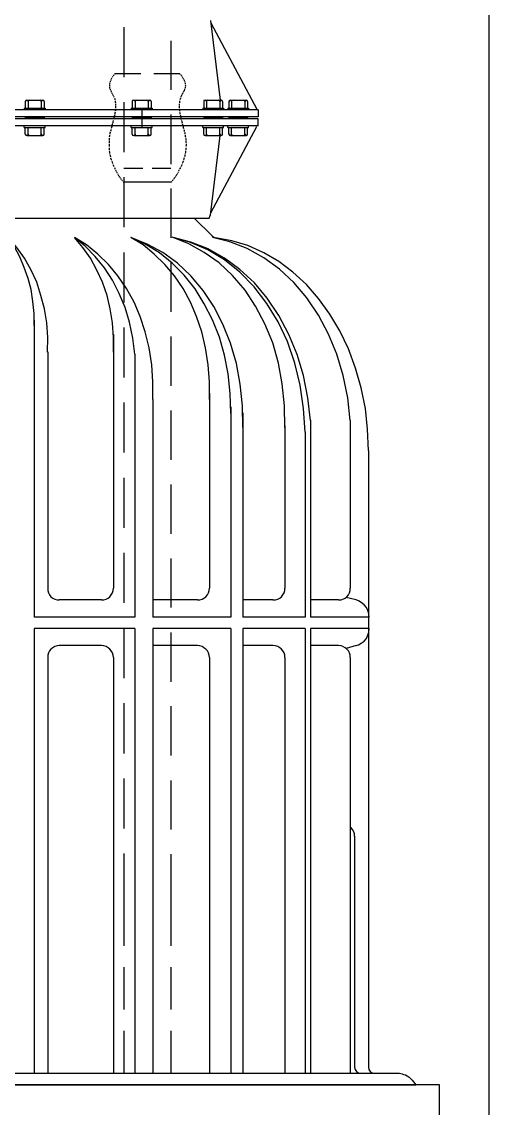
# Model space of a CAD drawing. Header units: inches. Extents: x -1698 to -1559, y -917 to -744.
# Drawn here: x -1641.35 to -1621.63, y -871.09 to -825.26 of the extents above; entities that cross this region are included whole.
import ezdxf

# ---------------------------------------------------------------- set-up
doc = ezdxf.new("R2010")
doc.units = ezdxf.units.IN
doc.layers.add('DH152', color=7, linetype='CONTINUOUS')

msp = doc.modelspace()

# ---------------------------------------------------------------- linework, layer by layer
at = {"layer": 'DH152', "color": 7}
for points in [[(-1621.62512, -880.61661), (-1621.62512, -799.51517)], [(-1633.39092, -825.21309), (-1632.98474, -828.57088)], [(-1633.37738, -825.30787), (-1631.4277, -828.94999)], [(-1637.04658, -825.48388), (-1637.04658, -827.59604)], [(-1635.05628, -826.06608), (-1635.05628, -828.13762)], [(-1637.58816, -827.70435), (-1637.58816, -827.73143), (-1637.58816, -827.73143), (-1637.6017, -827.75851)], [(-1637.54754, -827.63666), (-1637.56108, -827.6502), (-1637.56108, -827.6502), (-1637.57462, -827.67728)], [(-1637.50692, -827.56896), (-1637.52046, -827.5825), (-1637.52046, -827.5825), (-1637.534, -827.60958)], [(-1637.45276, -827.50126), (-1637.4663, -827.5148), (-1637.49338, -827.54188)], [(-1637.42568, -827.46064), (-1637.43922, -827.48772)], [(-1636.32899, -827.46064), (-1637.42568, -827.46064)], [(-1634.67717, -827.46064), (-1635.77387, -827.46064)], [(-1634.67717, -827.46064), (-1634.66363, -827.48772)], [(-1634.63655, -827.50126), (-1634.62301, -827.5148), (-1634.62301, -827.5148), (-1634.60947, -827.54188)], [(-1634.59593, -827.56896), (-1634.58239, -827.5825), (-1634.58239, -827.5825), (-1634.56886, -827.60958)], [(-1634.55532, -827.63666), (-1634.54178, -827.6502), (-1634.52824, -827.67728)], [(-1634.5147, -827.70435), (-1634.50116, -827.73143), (-1634.50116, -827.73143), (-1634.50116, -827.75851)], [(-1637.62878, -827.85329), (-1637.64232, -827.88037), (-1637.64232, -827.88037), (-1637.64232, -827.89391)], [(-1637.64232, -827.92099), (-1637.64232, -827.94806), (-1637.64232, -827.94806), (-1637.64232, -827.97514)], [(-1637.64232, -828.00222), (-1637.64232, -828.0293), (-1637.64232, -828.0293), (-1637.64232, -828.04284)], [(-1637.64232, -828.05638), (-1637.62878, -828.06992), (-1637.62878, -828.08346)], [(-1637.61524, -827.77205), (-1637.61524, -827.79913), (-1637.62878, -827.82621)], [(-1637.61524, -828.11054), (-1637.61524, -828.12408), (-1637.61524, -828.12408), (-1637.61524, -828.13762)], [(-1637.6017, -828.15116), (-1637.58816, -828.17824), (-1637.58816, -828.17824), (-1637.58816, -828.19178)], [(-1637.57462, -828.20531), (-1637.57462, -828.21885), (-1637.57462, -828.21885), (-1637.56108, -828.23239)], [(-1634.5147, -828.20531), (-1634.52824, -828.21885), (-1634.52824, -828.21885), (-1634.54178, -828.23239)], [(-1634.50116, -828.15116), (-1634.50116, -828.17824), (-1634.50116, -828.17824), (-1634.5147, -828.19178)], [(-1634.48762, -827.77205), (-1634.47408, -827.79913), (-1634.47408, -827.79913), (-1634.47408, -827.82621)], [(-1634.47408, -828.11054), (-1634.48762, -828.12408), (-1634.48762, -828.12408), (-1634.48762, -828.13762)], [(-1634.46054, -828.05638), (-1634.46054, -828.06992), (-1634.46054, -828.06992), (-1634.47408, -828.08346)], [(-1634.46054, -827.85329), (-1634.46054, -827.88037), (-1634.46054, -827.88037), (-1634.46054, -827.89391)], [(-1634.46054, -827.92099), (-1634.447, -827.94806), (-1634.447, -827.94806), (-1634.447, -827.97514)], [(-1634.46054, -828.00222), (-1634.46054, -828.0293), (-1634.46054, -828.0293), (-1634.46054, -828.04284)], [(-1641.1355, -828.57088), (-1641.17612, -828.58442), (-1641.2032, -828.62504)], [(-1641.2032, -828.62504), (-1641.2032, -828.90937)], [(-1641.1355, -828.57088), (-1640.45853, -828.57088)], [(-1641.01364, -828.57088), (-1641.0678, -828.58442), (-1641.08134, -828.62504), (-1641.08134, -828.62504), (-1641.09488, -828.58442), (-1641.1355, -828.57088)], [(-1641.08134, -828.62504), (-1641.08134, -828.90937)], [(-1640.40437, -828.62504), (-1640.40437, -828.62504), (-1640.41791, -828.58442), (-1640.45853, -828.57088), (-1640.49914, -828.58442), (-1640.52622, -828.62504), (-1640.52622, -828.62504), (-1640.53976, -828.58442), (-1640.58038, -828.57088)], [(-1640.52622, -828.62504), (-1640.52622, -828.90937)], [(-1640.40437, -828.62504), (-1640.40437, -828.90937)], [(-1637.54754, -828.25947), (-1637.54754, -828.27301), (-1637.54754, -828.27301), (-1637.534, -828.28655)], [(-1637.52046, -828.30009), (-1637.52046, -828.31363), (-1637.52046, -828.31363), (-1637.50692, -828.32717)], [(-1637.50692, -828.35425), (-1637.49338, -828.36779), (-1637.47984, -828.38133)], [(-1637.47984, -828.39487), (-1637.4663, -828.42195), (-1637.45276, -828.44903)], [(-1637.43922, -828.48964), (-1637.42568, -828.53026), (-1637.42568, -828.53026), (-1637.42568, -828.55734)], [(-1637.41214, -828.59796), (-1637.41214, -828.63858), (-1637.39861, -828.6792)], [(-1637.04658, -828.65212), (-1637.04658, -830.76428)], [(-1636.62686, -828.57088), (-1636.68101, -828.58442), (-1636.69455, -828.62504)], [(-1636.69455, -828.62504), (-1636.69455, -828.90937)], [(-1636.62686, -828.57088), (-1635.94988, -828.57088)], [(-1636.51854, -828.57088), (-1636.55916, -828.58442), (-1636.5727, -828.62504), (-1636.5727, -828.62504), (-1636.58624, -828.58442), (-1636.62686, -828.57088)], [(-1636.5727, -828.62504), (-1636.5727, -828.90937)], [(-1635.89572, -828.62504), (-1635.89572, -828.62504), (-1635.90926, -828.58442), (-1635.94988, -828.57088), (-1635.9905, -828.58442), (-1636.01758, -828.62504), (-1636.01758, -828.62504), (-1636.03112, -828.58442), (-1636.07174, -828.57088)], [(-1636.01758, -828.62504), (-1636.01758, -828.90937)], [(-1635.89572, -828.62504), (-1635.89572, -828.90937)], [(-1634.69071, -828.59796), (-1634.69071, -828.63858), (-1634.69071, -828.63858), (-1634.69071, -828.6792)], [(-1634.65009, -828.48964), (-1634.66363, -828.53026), (-1634.66363, -828.53026), (-1634.67717, -828.55734)], [(-1634.62301, -828.39487), (-1634.63655, -828.42195), (-1634.63655, -828.44903)], [(-1634.59593, -828.35425), (-1634.60947, -828.36779), (-1634.60947, -828.36779), (-1634.60947, -828.38133)], [(-1634.56886, -828.30009), (-1634.58239, -828.31363), (-1634.58239, -828.31363), (-1634.59593, -828.32717)], [(-1634.54178, -828.25947), (-1634.55532, -828.27301), (-1634.55532, -828.27301), (-1634.56886, -828.28655)], [(-1633.60755, -828.57088), (-1633.66171, -828.58442), (-1633.67525, -828.62504)], [(-1633.67525, -828.62504), (-1633.67525, -828.90937)], [(-1633.55339, -828.62504), (-1633.55339, -828.62504), (-1633.56693, -828.58442), (-1633.60755, -828.57088)], [(-1633.60755, -828.57088), (-1632.93058, -828.57088)], [(-1633.49924, -828.57088), (-1633.53986, -828.58442), (-1633.55339, -828.62504)], [(-1633.55339, -828.62504), (-1633.55339, -828.90937)], [(-1632.99828, -828.62504), (-1632.99828, -828.62504), (-1633.01182, -828.58442), (-1633.05243, -828.57088)], [(-1632.87642, -828.62504), (-1632.87642, -828.62504), (-1632.88996, -828.58442), (-1632.93058, -828.57088), (-1632.9712, -828.58442), (-1632.99828, -828.62504), (-1632.99828, -828.90937)], [(-1632.87642, -828.62504), (-1632.87642, -828.90937)], [(-1632.55147, -828.57088), (-1632.59209, -828.58442), (-1632.61917, -828.62504)], [(-1632.61917, -828.62504), (-1632.61917, -828.90937)], [(-1632.55147, -828.57088), (-1631.8745, -828.57088)], [(-1632.42962, -828.57088), (-1632.48378, -828.58442), (-1632.49732, -828.62504), (-1632.49732, -828.62504), (-1632.51086, -828.58442), (-1632.55147, -828.57088)], [(-1632.49732, -828.62504), (-1632.49732, -828.90937)], [(-1631.82034, -828.62504), (-1631.82034, -828.62504), (-1631.83388, -828.58442), (-1631.8745, -828.57088), (-1631.91512, -828.58442), (-1631.9422, -828.62504), (-1631.9422, -828.62504), (-1631.95574, -828.58442), (-1631.99636, -828.57088)], [(-1631.9422, -828.62504), (-1631.9422, -828.90937)], [(-1631.82034, -828.62504), (-1631.82034, -828.90937)], [(-1631.37354, -828.97706), (-1660.87605, -828.97706)], [(-1641.24382, -828.90937), (-1640.36375, -828.90937)], [(-1641.24382, -828.90937), (-1641.24382, -828.97706)], [(-1640.36375, -828.90937), (-1640.36375, -828.97706)], [(-1637.41214, -829.07184), (-1637.42568, -829.11246), (-1637.42568, -829.15308)], [(-1637.39861, -828.94999), (-1637.39861, -828.9906), (-1637.39861, -828.9906), (-1637.41214, -829.03122)], [(-1637.39861, -828.71981), (-1637.39861, -828.74689), (-1637.39861, -828.78751)], [(-1637.39861, -828.82813), (-1637.39861, -828.86875), (-1637.39861, -828.86875), (-1637.39861, -828.90937)], [(-1636.73517, -828.90937), (-1635.85511, -828.90937)], [(-1636.73517, -828.90937), (-1636.73517, -828.97706)], [(-1636.28837, -828.89583), (-1636.28837, -829.26139)], [(-1635.85511, -828.90937), (-1635.85511, -828.97706)], [(-1634.70425, -828.71981), (-1634.70425, -828.74689), (-1634.70425, -828.74689), (-1634.70425, -828.78751)], [(-1634.70425, -828.82813), (-1634.70425, -828.86875), (-1634.70425, -828.86875), (-1634.70425, -828.90937)], [(-1634.70425, -828.94999), (-1634.69071, -828.9906), (-1634.69071, -829.03122)], [(-1634.69071, -829.07184), (-1634.67717, -829.11246), (-1634.67717, -829.11246), (-1634.67717, -829.15308)], [(-1633.71587, -828.90937), (-1633.71587, -828.97706)], [(-1633.71587, -828.90937), (-1632.8358, -828.90937)], [(-1632.8358, -828.90937), (-1632.8358, -828.97706)], [(-1632.65979, -828.90937), (-1631.77972, -828.90937)], [(-1632.65979, -828.90937), (-1632.65979, -828.97706)], [(-1631.77972, -828.90937), (-1631.77972, -828.97706)], [(-1631.37354, -828.97706), (-1631.37354, -829.27493)], [(-1639.13166, -829.27493), (-1653.11793, -829.27493), (-1660.87605, -829.27493)], [(-1639.13166, -829.35617), (-1653.11793, -829.35617)], [(-1641.2032, -829.27493), (-1641.2032, -829.35617)], [(-1641.2032, -829.31555), (-1640.40437, -829.31555)], [(-1640.40437, -829.27493), (-1640.40437, -829.35617)], [(-1631.37354, -829.27493), (-1639.11812, -829.27493)], [(-1631.37354, -829.35617), (-1639.11812, -829.35617)], [(-1637.52046, -829.55926), (-1637.534, -829.59988), (-1637.54754, -829.6405)], [(-1637.49338, -829.42387), (-1637.50692, -829.47803), (-1637.50692, -829.47803), (-1637.50692, -829.51864)], [(-1637.4663, -829.30201), (-1637.4663, -829.34263), (-1637.4663, -829.34263), (-1637.47984, -829.38325)], [(-1637.43922, -829.1937), (-1637.43922, -829.22078), (-1637.43922, -829.22078), (-1637.45276, -829.26139)], [(-1636.69455, -829.27493), (-1636.69455, -829.35617)], [(-1635.89572, -829.31555), (-1636.69455, -829.31555)], [(-1636.28837, -829.28847), (-1636.28837, -829.34263)], [(-1636.28837, -829.36971), (-1636.28837, -829.73528)], [(-1635.89572, -829.27493), (-1635.89572, -829.35617)], [(-1635.05628, -829.18016), (-1635.05628, -831.26524)], [(-1634.66363, -829.1937), (-1634.65009, -829.22078), (-1634.65009, -829.22078), (-1634.65009, -829.26139)], [(-1634.63655, -829.30201), (-1634.63655, -829.34263), (-1634.63655, -829.34263), (-1634.62301, -829.38325)], [(-1634.60947, -829.42387), (-1634.59593, -829.47803), (-1634.59593, -829.47803), (-1634.58239, -829.51864)], [(-1634.58239, -829.55926), (-1634.56886, -829.59988), (-1634.56886, -829.59988), (-1634.55532, -829.6405)], [(-1633.67525, -829.27493), (-1633.67525, -829.35617)], [(-1633.67525, -829.31555), (-1632.87642, -829.31555)], [(-1632.87642, -829.27493), (-1632.87642, -829.35617)], [(-1632.61917, -829.27493), (-1632.61917, -829.35617)], [(-1631.82034, -829.31555), (-1632.61917, -829.31555)], [(-1631.82034, -829.27493), (-1631.82034, -829.35617)], [(-1631.37354, -829.65404), (-1631.37354, -829.35617)], [(-1631.37354, -829.65404), (-1660.87605, -829.65404)], [(-1641.24382, -829.72174), (-1641.24382, -829.65404)], [(-1641.24382, -829.72174), (-1640.36375, -829.72174)], [(-1641.2032, -830.00606), (-1641.2032, -829.72174)], [(-1641.2032, -830.00606), (-1641.2032, -830.00606), (-1641.17612, -830.04668), (-1641.1355, -830.06022), (-1641.09488, -830.04668), (-1641.08134, -830.00606)], [(-1641.08134, -830.00606), (-1641.08134, -829.72174)], [(-1641.08134, -830.00606), (-1641.08134, -830.00606), (-1641.0678, -830.04668), (-1641.01364, -830.06022)], [(-1640.58038, -830.06022), (-1640.53976, -830.04668), (-1640.52622, -830.00606), (-1640.49914, -830.04668), (-1640.45853, -830.06022), (-1640.41791, -830.04668), (-1640.40437, -830.00606)], [(-1640.52622, -830.00606), (-1640.52622, -829.72174)], [(-1640.40437, -830.00606), (-1640.40437, -829.72174)], [(-1640.36375, -829.72174), (-1640.36375, -829.65404)], [(-1637.61524, -829.92483), (-1637.62878, -829.96545), (-1637.62878, -829.96545), (-1637.62878, -830.00606)], [(-1637.58816, -829.80297), (-1637.58816, -829.84359), (-1637.58816, -829.84359), (-1637.6017, -829.88421)], [(-1637.54754, -829.68112), (-1637.56108, -829.72174), (-1637.57462, -829.76235)], [(-1636.73517, -829.72174), (-1636.73517, -829.65404)], [(-1636.73517, -829.72174), (-1635.85511, -829.72174)], [(-1636.69455, -830.00606), (-1636.69455, -829.72174)], [(-1636.69455, -830.00606), (-1636.69455, -830.00606), (-1636.68101, -830.04668), (-1636.62686, -830.06022), (-1636.58624, -830.04668), (-1636.5727, -830.00606)], [(-1636.5727, -830.00606), (-1636.5727, -829.72174)], [(-1636.5727, -830.00606), (-1636.5727, -830.00606), (-1636.55916, -830.04668), (-1636.51854, -830.06022)], [(-1636.07174, -830.06022), (-1636.03112, -830.04668), (-1636.01758, -830.00606), (-1635.9905, -830.04668), (-1635.94988, -830.06022), (-1635.90926, -830.04668), (-1635.89572, -830.00606)], [(-1636.01758, -830.00606), (-1636.01758, -829.72174)], [(-1635.89572, -830.00606), (-1635.89572, -829.72174)], [(-1635.85511, -829.72174), (-1635.85511, -829.65404)], [(-1634.54178, -829.68112), (-1634.54178, -829.72174), (-1634.54178, -829.72174), (-1634.52824, -829.76235)], [(-1634.5147, -829.80297), (-1634.50116, -829.84359), (-1634.50116, -829.84359), (-1634.50116, -829.88421)], [(-1634.48762, -829.92483), (-1634.47408, -829.96545), (-1634.47408, -829.96545), (-1634.47408, -830.00606)], [(-1633.71587, -829.72174), (-1633.71587, -829.65404)], [(-1633.71587, -829.72174), (-1632.8358, -829.72174)], [(-1633.67525, -830.00606), (-1633.67525, -829.72174)], [(-1633.67525, -830.00606), (-1633.67525, -830.00606), (-1633.66171, -830.04668), (-1633.60755, -830.06022), (-1633.56693, -830.04668), (-1633.55339, -830.00606), (-1633.55339, -829.72174)], [(-1633.55339, -830.00606), (-1633.55339, -830.00606), (-1633.53986, -830.04668), (-1633.49924, -830.06022)], [(-1633.37738, -833.32324), (-1631.4277, -829.68112)], [(-1633.05243, -830.06022), (-1633.01182, -830.04668), (-1632.99828, -830.00606)], [(-1632.99828, -830.00606), (-1632.99828, -829.72174)], [(-1632.99828, -830.00606), (-1632.9712, -830.04668), (-1632.93058, -830.06022), (-1632.88996, -830.04668), (-1632.87642, -830.00606)], [(-1632.87642, -830.00606), (-1632.87642, -829.72174)], [(-1632.8358, -829.72174), (-1632.8358, -829.65404)], [(-1632.65979, -829.72174), (-1632.65979, -829.65404)], [(-1632.65979, -829.72174), (-1631.77972, -829.72174)], [(-1632.61917, -830.00606), (-1632.61917, -829.72174)], [(-1632.61917, -830.00606), (-1632.61917, -830.00606), (-1632.59209, -830.04668), (-1632.55147, -830.06022), (-1632.51086, -830.04668), (-1632.49732, -830.00606)], [(-1632.49732, -830.00606), (-1632.49732, -829.72174)], [(-1632.49732, -830.00606), (-1632.49732, -830.00606), (-1632.48378, -830.04668), (-1632.42962, -830.06022)], [(-1631.99636, -830.06022), (-1631.95574, -830.04668), (-1631.9422, -830.00606), (-1631.91512, -830.04668), (-1631.8745, -830.06022), (-1631.83388, -830.04668), (-1631.82034, -830.00606)], [(-1631.9422, -830.00606), (-1631.9422, -829.72174)], [(-1631.82034, -830.00606), (-1631.82034, -829.72174)], [(-1631.77972, -829.72174), (-1631.77972, -829.65404)], [(-1641.1355, -830.06022), (-1640.45853, -830.06022)], [(-1637.65586, -830.16854), (-1637.65586, -830.20916), (-1637.65586, -830.20916), (-1637.66939, -830.24978)], [(-1637.66939, -830.29039), (-1637.66939, -830.33101), (-1637.66939, -830.38517)], [(-1637.66939, -830.42579), (-1637.66939, -830.47995), (-1637.66939, -830.47995), (-1637.66939, -830.52056)], [(-1637.64232, -830.04668), (-1637.64232, -830.0873), (-1637.65586, -830.12792)], [(-1636.62686, -830.06022), (-1635.94988, -830.06022)], [(-1634.46054, -830.04668), (-1634.46054, -830.0873), (-1634.447, -830.12792)], [(-1634.447, -830.16854), (-1634.43346, -830.20916), (-1634.43346, -830.20916), (-1634.43346, -830.24978)], [(-1634.43346, -830.29039), (-1634.43346, -830.33101), (-1634.41992, -830.38517)], [(-1634.41992, -830.42579), (-1634.41992, -830.47995), (-1634.43346, -830.52056)], [(-1633.60755, -830.06022), (-1632.93058, -830.06022)], [(-1633.39092, -833.41801), (-1632.98474, -830.06022)], [(-1632.55147, -830.06022), (-1631.8745, -830.06022)], [(-1637.66939, -830.57472), (-1637.66939, -830.61534), (-1637.66939, -830.61534), (-1637.65586, -830.6695)], [(-1637.65586, -830.71012), (-1637.64232, -830.76428), (-1637.64232, -830.76428), (-1637.64232, -830.81843)], [(-1637.62878, -830.85905), (-1637.61524, -830.91321), (-1637.61524, -830.91321), (-1637.6017, -830.95383)], [(-1634.47408, -830.85905), (-1634.47408, -830.91321), (-1634.47408, -830.91321), (-1634.48762, -830.95383)], [(-1634.447, -830.71012), (-1634.447, -830.76428), (-1634.46054, -830.81843)], [(-1634.43346, -830.57472), (-1634.43346, -830.61534), (-1634.43346, -830.61534), (-1634.43346, -830.6695)], [(-1637.6017, -831.00799), (-1637.58816, -831.0486), (-1637.58816, -831.0486), (-1637.56108, -831.10276)], [(-1637.54754, -831.14338), (-1637.534, -831.184), (-1637.52046, -831.23816)], [(-1637.50692, -831.27878), (-1637.47984, -831.33293), (-1637.47984, -831.33293), (-1637.4663, -831.37355)], [(-1637.43922, -831.41417), (-1637.42568, -831.45479), (-1637.42568, -831.45479), (-1637.41214, -831.48187)], [(-1634.65009, -831.41417), (-1634.67717, -831.45479), (-1634.67717, -831.45479), (-1634.69071, -831.48187)], [(-1634.59593, -831.27878), (-1634.60947, -831.33293), (-1634.60947, -831.33293), (-1634.63655, -831.37355)], [(-1634.54178, -831.14338), (-1634.55532, -831.184), (-1634.58239, -831.23816)], [(-1634.50116, -831.00799), (-1634.5147, -831.0486), (-1634.5147, -831.0486), (-1634.52824, -831.10276)], [(-1637.39861, -831.50895), (-1637.38507, -831.53603), (-1637.37153, -831.5631)], [(-1637.35799, -831.59018), (-1637.34445, -831.60372), (-1637.34445, -831.60372), (-1637.33091, -831.6308)], [(-1637.31737, -831.65788), (-1637.30383, -831.68496), (-1637.29029, -831.6985)], [(-1637.27675, -831.72558), (-1637.26321, -831.75266), (-1637.24967, -831.77974)], [(-1637.23613, -831.79328), (-1637.20905, -831.82035), (-1637.19551, -831.84743)], [(-1637.18197, -831.86097), (-1637.16843, -831.88805), (-1637.16843, -831.88805), (-1637.15489, -831.91513)], [(-1636.24775, -831.45479), (-1637.04658, -831.45479)], [(-1637.04658, -831.82035), (-1637.04658, -833.93251)], [(-1635.05628, -831.45479), (-1635.85511, -831.45479)], [(-1634.92088, -831.86097), (-1634.93442, -831.88805), (-1634.94796, -831.91513)], [(-1634.86672, -831.79328), (-1634.88026, -831.82035), (-1634.90734, -831.84743)], [(-1634.82611, -831.72558), (-1634.83964, -831.75266), (-1634.85318, -831.77974)], [(-1634.78549, -831.65788), (-1634.79903, -831.68496), (-1634.79903, -831.68496), (-1634.81257, -831.6985)], [(-1634.74487, -831.59018), (-1634.75841, -831.60372), (-1634.75841, -831.60372), (-1634.77195, -831.6308)], [(-1634.70425, -831.50895), (-1634.71779, -831.53603), (-1634.71779, -831.53603), (-1634.73133, -831.5631)], [(-1637.12782, -831.92867), (-1637.11428, -831.95575), (-1637.11428, -831.95575), (-1637.10074, -831.96929)], [(-1637.07366, -831.99637), (-1637.06012, -832.02345), (-1637.06012, -832.02345), (-1637.06012, -832.02345)], [(-1635.04274, -832.02345), (-1637.06012, -832.02345)], [(-1635.05628, -832.29424), (-1635.05628, -834.37931)], [(-1635.01566, -831.99637), (-1635.04274, -832.02345), (-1635.04274, -832.02345), (-1635.04274, -832.02345)], [(-1634.9615, -831.92867), (-1634.98858, -831.95575), (-1634.98858, -831.95575), (-1635.00212, -831.96929)], [(-1658.80451, -833.55341), (-1633.44508, -833.55341)], [(-1633.32322, -834.29808), (-1634.08143, -833.55341)], [(-1633.43154, -833.44509), (-1633.44508, -833.55341)], [(-1633.43154, -833.44509), (-1633.40446, -833.44509), (-1633.39092, -833.41801)], [(-1640.26897, -839.19937), (-1640.25543, -838.57655), (-1640.29605, -837.96727), (-1640.39083, -837.37154), (-1640.53976, -836.80288), (-1640.71578, -836.24776), (-1640.95949, -835.73326), (-1641.23028, -835.2323), (-1641.55522, -834.7855), (-1641.92079, -834.36577)], [(-1640.82409, -838.07559), (-1640.82409, -837.56109), (-1640.87825, -837.06013), (-1640.95949, -836.55917), (-1641.08134, -836.08529), (-1641.24382, -835.62495), (-1641.43337, -835.17814), (-1641.65, -834.75842), (-1641.92079, -834.36577)], [(-1635.81449, -841.18967), (-1635.81449, -840.445), (-1635.86864, -839.72741), (-1635.97696, -839.02335), (-1636.13943, -838.34638), (-1636.35607, -837.69649), (-1636.61332, -837.08721), (-1636.93826, -836.51855), (-1637.29029, -835.97697), (-1637.69647, -835.50309), (-1638.14328, -835.06983), (-1638.61716, -834.67718), (-1639.13166, -834.36577)], [(-1636.58624, -839.2806), (-1636.66747, -838.60363), (-1636.80287, -837.9402), (-1636.99242, -837.31738), (-1637.23613, -836.72164), (-1637.52046, -836.16652), (-1637.85895, -835.63849), (-1638.25159, -835.1646), (-1638.67132, -834.73134), (-1639.13166, -834.36577)], [(-1637.47984, -839.19937), (-1637.47984, -838.57655), (-1637.52046, -837.96727), (-1637.61524, -837.37154), (-1637.75063, -836.80288), (-1637.94018, -836.24776), (-1638.18389, -835.73326), (-1638.45468, -835.2323), (-1638.77963, -834.7855), (-1639.13166, -834.36577)], [(-1632.02343, -842.38114), (-1632.03697, -841.46046), (-1632.13175, -840.55331), (-1632.29422, -839.67325), (-1632.53793, -838.82026), (-1632.86288, -838.02143), (-1633.24199, -837.27676), (-1633.70233, -836.59979), (-1634.21683, -835.97697), (-1634.78549, -835.44893), (-1635.39476, -834.98859), (-1636.0582, -834.63656), (-1636.74871, -834.36577)], [(-1632.5244, -841.78541), (-1632.55147, -840.94596), (-1632.64625, -840.12005), (-1632.79518, -839.32122), (-1633.01182, -838.56301), (-1633.29615, -837.83188), (-1633.64817, -837.15491), (-1634.04082, -836.53209), (-1634.50116, -835.94989), (-1635.00212, -835.44893), (-1635.5437, -835.01567), (-1636.13943, -834.6501), (-1636.74871, -834.36577)], [(-1633.43154, -841.18967), (-1633.43154, -840.445), (-1633.4857, -839.72741), (-1633.59401, -839.02335), (-1633.75649, -838.34638), (-1633.97312, -837.69649), (-1634.23037, -837.08721), (-1634.54178, -836.51855), (-1634.90734, -835.97697), (-1635.31353, -835.50309), (-1635.76033, -835.06983), (-1636.23421, -834.67718), (-1636.74871, -834.36577)], [(-1629.39678, -842.5707), (-1629.46447, -841.56877), (-1629.59987, -840.59393), (-1629.83004, -839.65971), (-1630.14145, -838.75256), (-1630.53409, -837.91312), (-1631.00797, -837.14137), (-1631.54955, -836.43731), (-1632.14529, -835.82804), (-1632.79518, -835.3), (-1633.49924, -834.88027), (-1634.23037, -834.56887), (-1635.00212, -834.35224)], [(-1630.24976, -842.38114), (-1630.2633, -841.46046), (-1630.35808, -840.53977), (-1630.52055, -839.65971), (-1630.76426, -838.80672), (-1631.08921, -838.00789), (-1631.48186, -837.26322), (-1631.92866, -836.58625), (-1632.4567, -835.96343), (-1633.02536, -835.43539), (-1633.64817, -834.98859), (-1634.29807, -834.62302), (-1635.00212, -834.35224)], [(-1629.16661, -842.08327), (-1629.27492, -841.12197), (-1629.46447, -840.18775), (-1629.73526, -839.29414), (-1630.08729, -838.4547), (-1630.50701, -837.65587), (-1630.99443, -836.92474), (-1631.53601, -836.27484), (-1632.14529, -835.70618), (-1632.79518, -835.2323), (-1633.4857, -834.83966), (-1634.21683, -834.55533), (-1634.9615, -834.36577)], [(-1633.33676, -834.29808), (-1633.32322, -834.29808), (-1633.24199, -834.35224), (-1633.18783, -834.37931)], [(-1627.48771, -842.08327), (-1627.59603, -841.12197), (-1627.78558, -840.18775), (-1628.05637, -839.2806), (-1628.4084, -838.44116), (-1628.82812, -837.64233), (-1629.32908, -836.9112), (-1629.87066, -836.2613), (-1630.47993, -835.69264), (-1631.14337, -835.21876), (-1631.83388, -834.82612), (-1632.56501, -834.54179), (-1633.30968, -834.36577)], [(-1626.71596, -843.34245), (-1626.75658, -842.44884), (-1626.85136, -841.56877), (-1627.02737, -840.70225), (-1627.27108, -839.87634), (-1627.56895, -839.06397), (-1627.93451, -838.30576), (-1628.35424, -837.60171), (-1628.82812, -836.93827), (-1629.34262, -836.34254), (-1629.91128, -835.82804), (-1630.50701, -835.3677), (-1631.14337, -835.00213), (-1631.8068, -834.70426), (-1632.48378, -834.50117), (-1633.17429, -834.37931)], [(-1637.04658, -834.98859), (-1637.04658, -837.10075)], [(-1635.05628, -835.42185), (-1635.05628, -837.49339)], [(-1640.82409, -837.84542), (-1640.82409, -850.38297)], [(-1637.04658, -838.15683), (-1637.04658, -840.26898)], [(-1637.47984, -838.4547), (-1637.47984, -849.15088)], [(-1635.05628, -838.53593), (-1635.05628, -840.62101)], [(-1640.25543, -839.18583), (-1640.25543, -849.15088)], [(-1636.58624, -839.2806), (-1636.58624, -850.38297)], [(-1633.43154, -840.93242), (-1633.43154, -849.15088)], [(-1637.04658, -841.32506), (-1637.04658, -843.43722)], [(-1635.81449, -841.18967), (-1635.81449, -850.38297)], [(-1635.05628, -841.66355), (-1635.05628, -843.73509)], [(-1632.5244, -841.50108), (-1632.5244, -850.38297)], [(-1632.02343, -841.75833), (-1632.02343, -850.38297)], [(-1630.24976, -842.31345), (-1630.24976, -849.15088)], [(-1629.16661, -842.06973), (-1629.16661, -850.38297)], [(-1627.48771, -842.08327), (-1627.48771, -849.15088)], [(-1629.39678, -842.5707), (-1629.39678, -850.38297)], [(-1626.71596, -843.34245), (-1626.71596, -869.36531)], [(-1637.04658, -844.4933), (-1637.04658, -846.60546)], [(-1635.05628, -844.77763), (-1635.05628, -846.86271)], [(-1637.04658, -847.66154), (-1637.04658, -849.77369)], [(-1635.05628, -847.90525), (-1635.05628, -849.97679)], [(-1640.25543, -849.15088), (-1640.25543, -849.15088), (-1640.25543, -849.25919), (-1640.22835, -849.35397), (-1640.1742, -849.43521), (-1640.12004, -849.51644), (-1640.0388, -849.5706), (-1639.95757, -849.62476), (-1639.86279, -849.65184), (-1639.76801, -849.65184)], [(-1637.9808, -849.65184), (-1637.88603, -849.65184), (-1637.79125, -849.62476), (-1637.71001, -849.5706), (-1637.62878, -849.51644), (-1637.57462, -849.43521), (-1637.52046, -849.35397), (-1637.49338, -849.25919), (-1637.47984, -849.15088)], [(-1633.9325, -849.65184), (-1633.83772, -849.65184), (-1633.74295, -849.62476), (-1633.66171, -849.5706), (-1633.58047, -849.51644), (-1633.51278, -849.43521), (-1633.47216, -849.35397), (-1633.44508, -849.25919), (-1633.43154, -849.15088)], [(-1630.75072, -849.65184), (-1630.64241, -849.65184), (-1630.54763, -849.62476), (-1630.4664, -849.5706), (-1630.38516, -849.51644), (-1630.331, -849.43521), (-1630.27684, -849.35397), (-1630.24976, -849.25919), (-1630.24976, -849.15088)], [(-1627.98867, -849.65184), (-1627.88036, -849.65184), (-1627.79912, -849.62476), (-1627.70434, -849.5706), (-1627.63665, -849.51644), (-1627.56895, -849.43521), (-1627.52833, -849.35397), (-1627.48771, -849.25919), (-1627.48771, -849.15088)], [(-1637.9808, -849.65184), (-1639.76801, -849.65184)], [(-1633.9325, -849.65184), (-1635.81449, -849.65184)], [(-1630.75072, -849.65184), (-1632.02343, -849.65184)], [(-1627.98867, -849.65184), (-1629.16661, -849.65184)], [(-1627.244, -849.65184), (-1627.66372, -849.54352)], [(-1626.68888, -850.38297), (-1626.68888, -850.38297), (-1626.70242, -850.23404), (-1626.74304, -850.09864), (-1626.81074, -849.96325), (-1626.90551, -849.85493), (-1627.02737, -849.76016), (-1627.14922, -849.69246), (-1627.244, -849.65184)], [(-1636.58624, -850.38297), (-1640.82409, -850.38297)], [(-1632.5244, -850.38297), (-1635.81449, -850.38297)], [(-1629.39678, -850.38297), (-1632.02343, -850.38297)], [(-1626.68888, -850.38297), (-1629.16661, -850.38297)], [(-1636.58624, -850.85685), (-1640.82409, -850.85685)], [(-1640.82409, -850.85685), (-1640.82409, -869.60902)], [(-1637.04658, -850.82977), (-1637.04658, -852.95547)], [(-1636.58624, -850.85685), (-1636.58624, -869.60902)], [(-1632.5244, -850.85685), (-1635.81449, -850.85685)], [(-1635.81449, -850.85685), (-1635.81449, -869.60902)], [(-1635.05628, -851.01933), (-1635.05628, -853.1044)], [(-1632.5244, -850.85685), (-1632.5244, -869.60902)], [(-1629.39678, -850.85685), (-1632.02343, -850.85685)], [(-1632.02343, -850.85685), (-1632.02343, -869.60902)], [(-1629.39678, -850.85685), (-1629.39678, -869.60902)], [(-1629.16661, -850.85685), (-1629.16661, -869.60902)], [(-1626.68888, -850.85685), (-1629.16661, -850.85685)], [(-1627.244, -851.57444), (-1627.14922, -851.54737), (-1627.02737, -851.47967), (-1626.90551, -851.38489), (-1626.81074, -851.27658), (-1626.74304, -851.14118), (-1626.70242, -851.00579), (-1626.68888, -850.85685)], [(-1639.76801, -851.57444), (-1639.86279, -851.58798), (-1639.95757, -851.61506), (-1640.0388, -851.66922), (-1640.12004, -851.72338), (-1640.1742, -851.80462), (-1640.22835, -851.88585), (-1640.25543, -851.98063), (-1640.25543, -852.0754)], [(-1637.9808, -851.57444), (-1639.76801, -851.57444)], [(-1637.47984, -852.0754), (-1637.49338, -851.98063), (-1637.52046, -851.88585), (-1637.57462, -851.80462), (-1637.62878, -851.72338), (-1637.71001, -851.66922), (-1637.79125, -851.61506), (-1637.88603, -851.58798), (-1637.9808, -851.57444)], [(-1633.9325, -851.57444), (-1635.81449, -851.57444)], [(-1633.43154, -852.0754), (-1633.44508, -851.98063), (-1633.47216, -851.88585), (-1633.51278, -851.80462), (-1633.58047, -851.72338), (-1633.66171, -851.66922), (-1633.74295, -851.61506), (-1633.83772, -851.58798), (-1633.9325, -851.57444)], [(-1630.75072, -851.57444), (-1632.02343, -851.57444)], [(-1630.24976, -852.0754), (-1630.24976, -851.98063), (-1630.27684, -851.88585), (-1630.331, -851.80462), (-1630.38516, -851.72338), (-1630.4664, -851.66922), (-1630.54763, -851.61506), (-1630.64241, -851.58798), (-1630.75072, -851.57444)], [(-1627.98867, -851.57444), (-1629.16661, -851.57444)], [(-1627.48771, -852.0754), (-1627.48771, -851.98063), (-1627.52833, -851.88585), (-1627.56895, -851.80462), (-1627.63665, -851.72338), (-1627.70434, -851.66922), (-1627.79912, -851.61506), (-1627.88036, -851.58798), (-1627.98867, -851.57444)], [(-1627.244, -851.57444), (-1627.66372, -851.6963)], [(-1640.25543, -852.0754), (-1640.25543, -869.60902)], [(-1637.47984, -852.0754), (-1637.47984, -869.60902)], [(-1633.43154, -852.0754), (-1633.43154, -869.60902)], [(-1630.24976, -852.0754), (-1630.24976, -869.60902)], [(-1627.48771, -852.0754), (-1627.48771, -869.60902)], [(-1637.04658, -854.01155), (-1637.04658, -856.12371)], [(-1635.05628, -854.1334), (-1635.05628, -856.21848)], [(-1637.04658, -857.17979), (-1637.04658, -859.29194)], [(-1635.05628, -857.26102), (-1635.05628, -859.33256)], [(-1627.3117, -859.61689), (-1627.3117, -859.52212), (-1627.33878, -859.42734), (-1627.39293, -859.33256), (-1627.44709, -859.26487), (-1627.48771, -859.23779)], [(-1627.3117, -859.61689), (-1627.3117, -869.36531)], [(-1637.04658, -860.34802), (-1637.04658, -862.46018)], [(-1635.05628, -860.3751), (-1635.05628, -862.46018)], [(-1637.04658, -862.46018), (-1637.04658, -864.24739)], [(-1635.05628, -862.46018), (-1635.05628, -864.24739)], [(-1637.04658, -865.141), (-1637.04658, -866.92821)], [(-1635.05628, -865.141), (-1635.05628, -866.92821)], [(-1637.04658, -867.82181), (-1637.04658, -869.60902)], [(-1635.05628, -867.82181), (-1635.05628, -869.60902)], [(-1627.3117, -869.36531), (-1627.3117, -869.36531), (-1627.28462, -869.46009), (-1627.23046, -869.54132), (-1627.14922, -869.59548), (-1627.05445, -869.60902)], [(-1626.71596, -869.36531), (-1626.71596, -869.36531), (-1626.70242, -869.46009), (-1626.64826, -869.54132), (-1626.56703, -869.59548), (-1626.47225, -869.60902)], [(-1666.46785, -869.60902), (-1625.41617, -869.60902)], [(-1625.71404, -869.60902), (-1625.65988, -869.60902), (-1625.60572, -869.60902), (-1625.53803, -869.60902), (-1625.48387, -869.60902), (-1625.41617, -869.60902), (-1625.36201, -869.62256), (-1625.29432, -869.6361), (-1625.24016, -869.66318), (-1625.15892, -869.69026), (-1625.09122, -869.73088), (-1625.00999, -869.78504), (-1624.94229, -869.83919), (-1624.87459, -869.90689), (-1624.82044, -869.97459), (-1624.76628, -870.04229), (-1624.72566, -870.10998), (-1624.72566, -870.10998)], [(-1623.72374, -870.10998), (-1668.45816, -870.10998)], [(-1667.46977, -870.10998), (-1624.72566, -870.10998)], [(-1660.09076, -870.10998), (-1632.10467, -870.10998)], [(-1623.72374, -872.11382), (-1623.72374, -870.10998)]]:
    msp.add_lwpolyline(points, dxfattribs=at)

doc.saveas('drawing.dxf')
